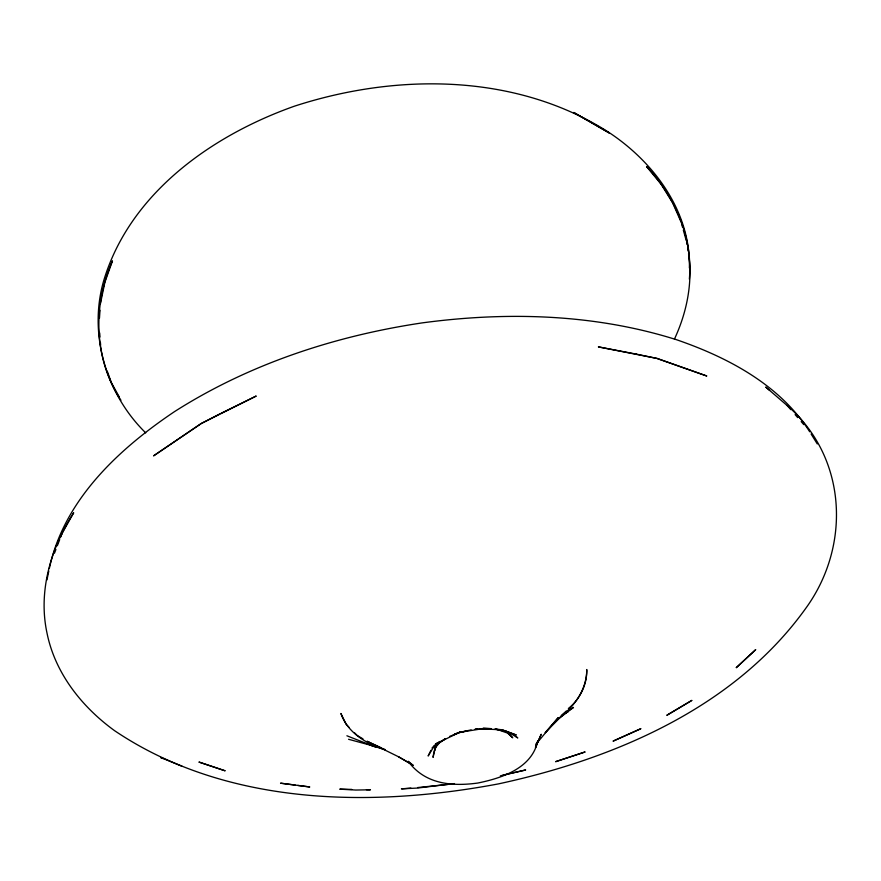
<?xml version="1.0" encoding="UTF-8"?>
<svg xmlns="http://www.w3.org/2000/svg" width="881" height="881" viewBox="0 0 881 881"><rect width="100%" height="100%" fill="white"/><g stroke="black" fill="none" stroke-linecap="round" stroke-linejoin="round"><path stroke-width="1.32" d="M689.371 279.112C692.907 237.98 675.375 197.465 647.634 167.676L646.566 166.586L661.069 184.173L672.61 202.806L681.123 222.155M689.394 268.011C690.836 210.812 652.876 160.573 606.403 130.795C513.799 73.024 395.657 73.211 294.298 106.227C211.881 135.454 130.135 193.06 103.815 280.312C88.089 333.943 106.094 394.203 145.728 432.879M434.939 747.517L434.762 750.216L436.91 744.423M99.476 318.14L99.993 310.255M433.727 753.189L433.045 757.385L435.247 747.881L439.344 742.947L445.588 738.718M100.434 303.692L104.872 282.349L112.471 260.853L112.184 261.448C92.692 305.652 93.782 359.382 120.928 400.227M46.935 579.951L48.807 571.02M49.347 568.465C63.795 500.122 118.66 449.09 174.493 411.636C249.191 364.007 335 335.881 422.296 322.875C507.004 311.489 594.719 313.856 676.674 339.769C727.915 357.422 779.85 384.799 809.694 431.767M434.047 751.911L435.368 746.78M535.494 747.341L541.176 734.38L535.494 747.341L537.762 740.866C532.168 768.199 501.73 778.198 477.711 783.055C451.435 786.634 424.708 784.046 408.2 761.272L412.826 765.104L398.653 756.834L367.069 741.273L381.825 748.024M59.677 537.74L73.685 512.753C50.845 548.015 37.982 591.25 47.012 633.109C55.118 673.271 81.911 706.98 114.53 730.646C225.965 805.763 370.472 807.954 498.338 783.914C614.442 758.838 734.325 707.795 805.564 608.617C851.2 546.077 847.247 457.602 787.317 405.645L790.775 409.632M54.49 553.158L55.91 549.458M57.331 545.757L59.699 539.59M60.657 537.124L62.077 533.423M674.439 339.097C686.751 312.667 692.918 282.735 688.557 253.706M430.897 750.326L428.144 756.008L434.135 746.185L445.015 738.829M536.364 743.619L537.972 741.67M535.868 744.313L558.18 717.707L545.251 732.529M431.998 748.057L434.696 745.194M545.35 732.552L566.439 711.088L561.197 715.526M568.366 708.5C580.05 699.118 587.175 684.559 586.746 669.516C586.933 689.482 574.082 707.036 558.521 718.411M566.681 711.804L573.487 707.432L555.933 720.79M563.455 714.447L568.047 711.661L564.468 713.599M440.093 741.406L435.368 744.104L459.519 732.353L471.17 729.897M219.865 413.883L201.309 423.475L153.712 455.763L201.309 423.475L256.228 396.032L221.076 413.288M453.352 734.853L459.519 732.353L483.823 728.521L490.959 728.609M449.585 736.428L459.155 732.717L467.128 730.878M454.827 734.038L461.181 731.715M503.04 775.082L525.66 769.972L500.342 775.853M454.497 783.583L417.264 788.077L401.395 788.858L410.92 788.099M454.409 783.727L417.715 787.559M477.535 729.039L475.013 729.248L490.838 728.675L483.151 728.135M480.046 728.829L502.148 729.809L516.068 734.93L502.148 729.809L495.893 729.061M351.783 789.409L339.78 789.167L355.792 790.048L370.46 789.794L366.452 789.706M295.157 785.07L280.543 783.187L309.782 786.964L297.822 785.423M494.737 729.138L507.709 731.715L517.786 737.948L515.726 736.274M385.393 749.83L372.024 745.656L374.59 746.196M372.024 745.656L377.993 747.253M348.568 739.28L377.905 747.22M385.228 749.588C366.639 744.203 347.51 732.706 340.903 713.467L346.244 724.468L348.964 727.21M495.959 728.994L507.632 733.124L512.731 737.804L507.709 732.199M346.894 735.778L375.46 747.033M181.96 766.206L160.65 757.495L163.348 758.596M398.653 756.834L413.255 765.358M362.972 738.884L357.146 735.415L354.415 732.684M368.809 742.353L371.143 743.751M791.204 409.048L765.765 387.056L769.553 390.338M507.258 732.364L510.165 734.963M795.114 414.621L797.712 417.616M801.17 421.603L803.769 424.598M811.082 433.992L817.304 443.958M119.364 397.133L111.215 382.321L107.273 371.187M681.487 223.477L682.599 227.441M683.326 230.095L686.277 240.678M686.64 242L687.07 244.599M687.709 248.497L688.138 251.107M99.685 332.919L100.005 337.027M100.423 342.5L100.643 345.231M755.623 649.715L736.318 667.622L755.623 649.715M691.761 700.45L666.983 715.185L691.761 700.45M640.729 728.752L613.242 741.064L640.729 728.752M584.918 752.011L555.746 761.636L584.918 752.011M636.611 354.184L598.386 346.883L657.006 358.435L706.65 375.956L657.006 358.435L636.611 354.184M224.963 770.754L199.128 762.12L224.963 770.754M586.25 119.662L573.718 112.46L609.212 132.954L586.25 119.662"/></g></svg>
